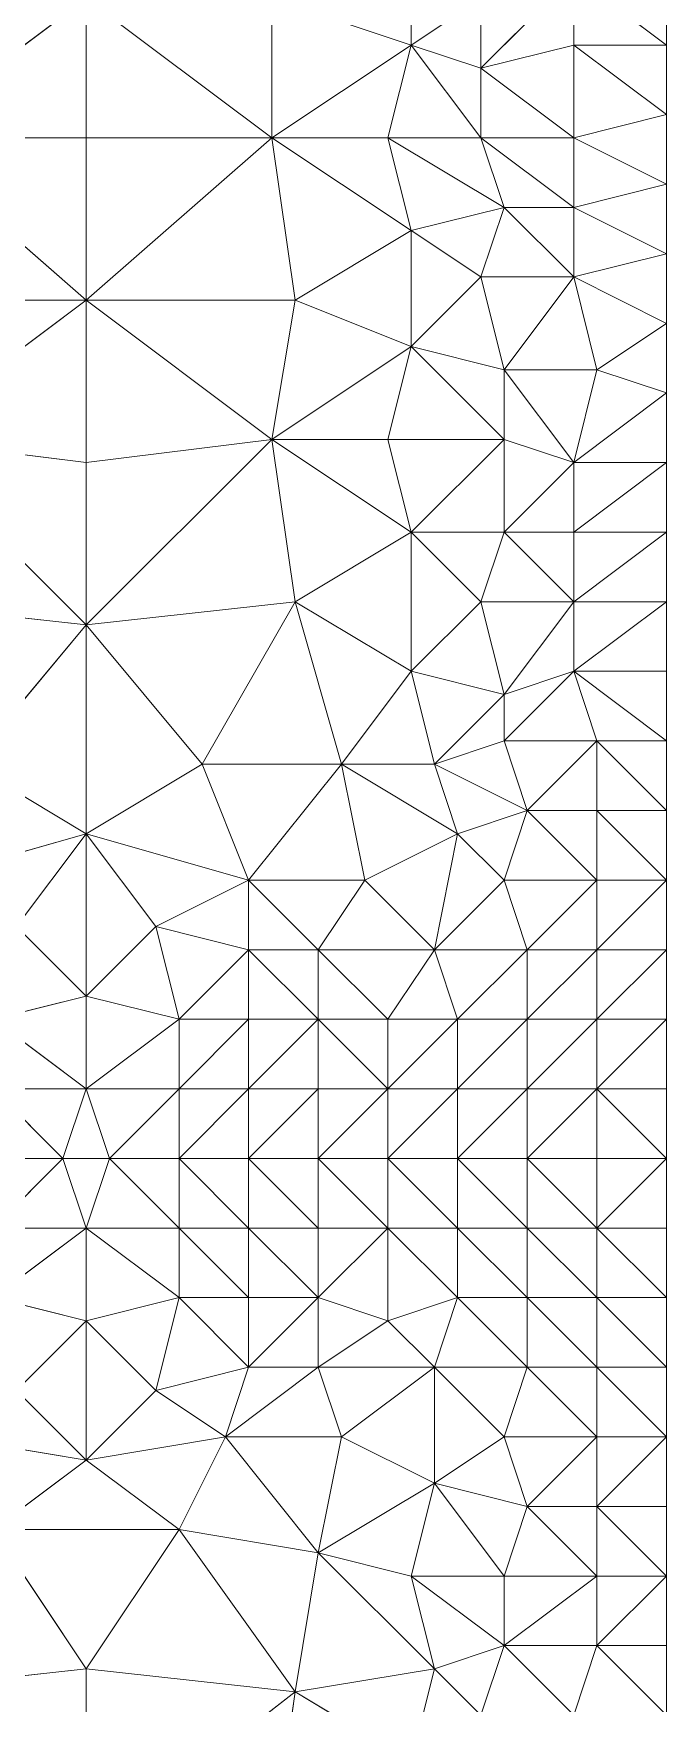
# Model space of a CAD drawing. Header units: metres. Extents: x 0 to 8, y 0 to 4.
# Drawn here: x 1.727 to 2, y 1.765 to 2.485 of the extents above; entities that cross this region are included whole.
import ezdxf

# ---------------------------------------------------------------- set-up
doc = ezdxf.new("R2010")
doc.units = ezdxf.units.M
doc.header["$MEASUREMENT"] = 0
for name, color, linetype, lineweight in [('DL_FE_MESH', 134, 'Continuous', 0), ('DL_FE_MESH_CELLS_2', 132, 'Continuous', 0), ('DL_FE_MESH_CELLS_5', 132, 'Continuous', 0), ('DL_TOPOLOGY', 7, 'Continuous', 0)]:
    doc.layers.add(name, color=color, linetype=linetype, lineweight=lineweight)

msp = doc.modelspace()

# ---------------------------------------------------------------- linework, layer by layer
at = {"layer": 'DL_FE_MESH'}
for p, q in [((1.89, 2.48), (1.89, 2.53)), ((1.92, 2.47), (1.96, 2.51)), ((1.96, 2.51), (2, 2.48)), ((1.96, 2.51), (1.96, 2.48)), ((1.67, 2.44), (1.75, 2.5)), ((1.75, 2.5), (1.83, 2.44)), ((1.75, 2.5), (1.75, 2.44)), ((1.83, 2.5), (1.89, 2.48)), ((1.83, 2.5), (1.83, 2.44)), ((1.92, 2.5), (1.89, 2.48)), ((1.92, 2.5), (1.92, 2.47)), ((1.89, 2.48), (1.83, 2.44)), ((1.89, 2.48), (1.88, 2.44)), ((1.92, 2.47), (1.89, 2.48)), ((1.89, 2.48), (1.92, 2.44)), ((1.96, 2.48), (1.92, 2.47)), ((2, 2.48), (1.96, 2.48)), ((1.96, 2.48), (2, 2.45)), ((1.96, 2.48), (1.96, 2.44)), ((1.92, 2.47), (1.96, 2.44)), ((1.92, 2.47), (1.92, 2.44)), ((2, 2.45), (1.96, 2.44)), ((1.75, 2.44), (1.67, 2.44)), ((1.67, 2.44), (1.75, 2.37)), ((1.75, 2.37), (1.83, 2.44)), ((1.83, 2.44), (1.75, 2.44)), ((1.75, 2.44), (1.75, 2.37)), ((1.88, 2.44), (1.83, 2.44)), ((1.83, 2.44), (1.89, 2.4)), ((1.83, 2.44), (1.84, 2.37)), ((1.92, 2.44), (1.88, 2.44)), ((1.88, 2.44), (1.93, 2.41)), ((1.88, 2.44), (1.89, 2.4)), ((1.96, 2.44), (1.92, 2.44)), ((1.92, 2.44), (1.96, 2.41)), ((1.92, 2.44), (1.93, 2.41)), ((1.96, 2.44), (2, 2.42)), ((1.96, 2.44), (1.96, 2.41)), ((2, 2.42), (1.96, 2.41)), ((1.93, 2.41), (1.89, 2.4)), ((1.93, 2.41), (1.92, 2.38)), ((1.96, 2.41), (1.93, 2.41)), ((1.93, 2.41), (1.96, 2.38)), ((1.96, 2.41), (2, 2.39)), ((1.96, 2.41), (1.96, 2.38)), ((1.89, 2.4), (1.84, 2.37)), ((1.89, 2.4), (1.92, 2.38)), ((1.89, 2.35), (1.89, 2.4)), ((2, 2.39), (1.96, 2.38)), ((1.92, 2.38), (1.89, 2.35)), ((1.96, 2.38), (1.92, 2.38)), ((1.92, 2.38), (1.93, 2.34)), ((1.93, 2.34), (1.96, 2.38)), ((1.96, 2.38), (2, 2.36)), ((1.96, 2.38), (1.97, 2.34)), ((1.75, 2.37), (1.66, 2.37)), ((1.67, 2.31), (1.75, 2.37)), ((1.84, 2.37), (1.75, 2.37)), ((1.75, 2.37), (1.83, 2.31)), ((1.75, 2.37), (1.75, 2.3)), ((1.84, 2.37), (1.83, 2.31)), ((1.84, 2.37), (1.89, 2.35)), ((2, 2.36), (1.97, 2.34)), ((1.89, 2.35), (1.83, 2.31)), ((1.89, 2.35), (1.88, 2.31)), ((1.93, 2.34), (1.89, 2.35)), ((1.89, 2.35), (1.93, 2.31)), ((1.97, 2.34), (1.93, 2.34)), ((1.93, 2.34), (1.96, 2.3)), ((1.93, 2.34), (1.93, 2.31)), ((1.97, 2.34), (1.96, 2.3)), ((2, 2.33), (1.97, 2.34)), ((2, 2.33), (1.96, 2.3)), ((1.75, 2.3), (1.67, 2.31)), ((1.67, 2.31), (1.75, 2.23)), ((1.75, 2.23), (1.83, 2.31)), ((1.83, 2.31), (1.75, 2.3)), ((1.88, 2.31), (1.83, 2.31)), ((1.83, 2.31), (1.89, 2.27)), ((1.83, 2.31), (1.84, 2.24)), ((1.93, 2.31), (1.88, 2.31)), ((1.88, 2.31), (1.89, 2.27)), ((1.89, 2.27), (1.93, 2.31)), ((1.96, 2.3), (1.93, 2.31)), ((1.93, 2.31), (1.93, 2.27)), ((1.75, 2.3), (1.75, 2.23)), ((1.93, 2.27), (1.96, 2.3)), ((1.96, 2.27), (2, 2.3)), ((2, 2.3), (1.96, 2.3)), ((1.96, 2.3), (1.96, 2.27)), ((1.89, 2.27), (1.84, 2.24)), ((1.93, 2.27), (1.89, 2.27)), ((1.89, 2.27), (1.92, 2.24)), ((1.89, 2.21), (1.89, 2.27)), ((1.93, 2.27), (1.92, 2.24)), ((1.96, 2.27), (1.93, 2.27)), ((1.93, 2.27), (1.96, 2.24)), ((1.96, 2.24), (2, 2.27)), ((2, 2.27), (1.96, 2.27)), ((1.96, 2.27), (1.96, 2.24)), ((1.66, 2.24), (1.75, 2.23)), ((1.75, 2.23), (1.84, 2.24)), ((1.84, 2.24), (1.8, 2.17)), ((1.84, 2.24), (1.89, 2.21)), ((1.84, 2.24), (1.86, 2.17)), ((1.92, 2.24), (1.89, 2.21)), ((1.96, 2.24), (1.92, 2.24)), ((1.92, 2.24), (1.93, 2.2)), ((1.93, 2.2), (1.96, 2.24)), ((1.96, 2.21), (2, 2.24)), ((2, 2.24), (1.96, 2.24)), ((1.96, 2.24), (1.96, 2.21)), ((1.75, 2.23), (1.7, 2.17)), ((1.75, 2.23), (1.8, 2.17)), ((1.75, 2.14), (1.75, 2.23)), ((1.89, 2.21), (1.86, 2.17)), ((1.93, 2.2), (1.89, 2.21)), ((1.89, 2.21), (1.9, 2.17)), ((1.93, 2.18), (1.96, 2.21)), ((1.96, 2.21), (1.93, 2.2)), ((2, 2.21), (1.96, 2.21)), ((1.96, 2.21), (2, 2.18)), ((1.96, 2.21), (1.97, 2.18)), ((1.9, 2.17), (1.93, 2.2)), ((1.93, 2.2), (1.93, 2.18)), ((1.93, 2.18), (1.9, 2.17)), ((1.97, 2.18), (1.93, 2.18)), ((1.93, 2.18), (1.94, 2.15)), ((1.94, 2.15), (1.97, 2.18)), ((2, 2.18), (1.97, 2.18)), ((1.97, 2.18), (2, 2.15)), ((1.97, 2.18), (1.97, 2.15)), ((1.7, 2.17), (1.75, 2.14)), ((1.8, 2.17), (1.75, 2.14)), ((1.8, 2.17), (1.86, 2.17)), ((1.8, 2.17), (1.82, 2.12)), ((1.82, 2.12), (1.86, 2.17)), ((1.9, 2.17), (1.86, 2.17)), ((1.86, 2.17), (1.91, 2.14)), ((1.86, 2.17), (1.87, 2.12)), ((1.9, 2.17), (1.94, 2.15)), ((1.9, 2.17), (1.91, 2.14)), ((1.94, 2.15), (1.91, 2.14)), ((1.94, 2.15), (1.93, 2.12)), ((1.97, 2.15), (1.94, 2.15)), ((1.94, 2.15), (1.97, 2.12)), ((2, 2.15), (1.97, 2.15)), ((1.97, 2.15), (2, 2.12)), ((1.97, 2.15), (1.97, 2.12)), ((1.68, 2.12), (1.75, 2.14)), ((1.75, 2.14), (1.72, 2.1)), ((1.75, 2.14), (1.82, 2.12)), ((1.75, 2.14), (1.78, 2.1)), ((1.75, 2.07), (1.75, 2.14)), ((1.91, 2.14), (1.87, 2.12)), ((1.9, 2.09), (1.91, 2.14)), ((1.91, 2.14), (1.93, 2.12)), ((1.82, 2.12), (1.78, 2.1)), ((1.82, 2.12), (1.87, 2.12)), ((1.82, 2.12), (1.85, 2.09)), ((1.82, 2.12), (1.82, 2.09)), ((1.87, 2.12), (1.85, 2.09)), ((1.87, 2.12), (1.9, 2.09)), ((1.93, 2.12), (1.9, 2.09)), ((1.97, 2.12), (1.93, 2.12)), ((1.93, 2.12), (1.94, 2.09)), ((1.94, 2.09), (1.97, 2.12)), ((1.97, 2.09), (2, 2.12)), ((2, 2.12), (1.97, 2.12)), ((1.97, 2.12), (1.97, 2.09)), ((1.72, 2.1), (1.75, 2.07)), ((1.78, 2.1), (1.75, 2.07)), ((1.82, 2.09), (1.78, 2.1)), ((1.78, 2.1), (1.79, 2.06)), ((1.79, 2.06), (1.82, 2.09)), ((1.82, 2.09), (1.85, 2.09)), ((1.82, 2.09), (1.85, 2.06)), ((1.82, 2.09), (1.82, 2.06)), ((1.85, 2.09), (1.9, 2.09)), ((1.85, 2.09), (1.88, 2.06)), ((1.85, 2.09), (1.85, 2.06)), ((1.9, 2.09), (1.88, 2.06)), ((1.94, 2.09), (1.9, 2.09)), ((1.9, 2.09), (1.91, 2.06)), ((1.91, 2.06), (1.94, 2.09)), ((1.94, 2.06), (1.97, 2.09)), ((1.97, 2.09), (1.94, 2.09)), ((1.94, 2.09), (1.94, 2.06)), ((1.97, 2.06), (2, 2.09)), ((2, 2.09), (1.97, 2.09)), ((1.97, 2.09), (1.97, 2.06)), ((1.75, 2.07), (1.71, 2.06)), ((1.79, 2.06), (1.75, 2.07)), ((1.75, 2.07), (1.75, 2.03)), ((1.71, 2.06), (1.75, 2.03)), ((1.75, 2.03), (1.79, 2.06)), ((1.79, 2.03), (1.82, 2.06)), ((1.82, 2.06), (1.79, 2.06)), ((1.79, 2.06), (1.79, 2.03)), ((1.82, 2.03), (1.85, 2.06)), ((1.85, 2.06), (1.82, 2.06)), ((1.82, 2.06), (1.82, 2.03)), ((1.88, 2.06), (1.85, 2.06)), ((1.85, 2.06), (1.88, 2.03)), ((1.85, 2.06), (1.85, 2.03)), ((1.88, 2.03), (1.91, 2.06)), ((1.91, 2.06), (1.88, 2.06)), ((1.88, 2.06), (1.88, 2.03)), ((1.91, 2.03), (1.94, 2.06)), ((1.94, 2.06), (1.91, 2.06)), ((1.91, 2.06), (1.91, 2.03)), ((1.94, 2.03), (1.97, 2.06)), ((1.97, 2.06), (1.94, 2.06)), ((1.94, 2.06), (1.94, 2.03)), ((1.97, 2.03), (2, 2.06)), ((2, 2.06), (1.97, 2.06)), ((1.97, 2.06), (1.97, 2.03)), ((1.74, 2), (1.71, 2.03)), ((1.75, 2.03), (1.71, 2.03)), ((1.74, 2), (1.75, 2.03)), ((1.76, 2), (1.75, 2.03)), ((1.79, 2.03), (1.75, 2.03)), ((1.79, 2.03), (1.76, 2)), ((1.79, 2), (1.79, 2.03)), ((1.82, 2.03), (1.79, 2)), ((1.82, 2.03), (1.79, 2.03)), ((1.82, 2), (1.82, 2.03)), ((1.85, 2.03), (1.82, 2)), ((1.85, 2.03), (1.82, 2.03)), ((1.85, 2), (1.85, 2.03)), ((1.88, 2.03), (1.85, 2)), ((1.88, 2.03), (1.85, 2.03)), ((1.88, 2), (1.88, 2.03)), ((1.91, 2.03), (1.88, 2)), ((1.91, 2.03), (1.88, 2.03)), ((1.91, 2), (1.91, 2.03)), ((1.94, 2.03), (1.91, 2)), ((1.94, 2.03), (1.91, 2.03)), ((1.94, 2), (1.94, 2.03)), ((1.97, 2.03), (1.94, 2)), ((1.97, 2.03), (1.94, 2.03)), ((2, 2.03), (1.97, 2.03)), ((1.97, 2.03), (2, 2)), ((1.97, 2.03), (1.97, 2)), ((1.71, 1.97), (1.74, 2)), ((1.74, 2), (1.75, 1.97)), ((1.76, 2), (1.75, 1.97)), ((1.76, 2), (1.79, 1.97)), ((1.82, 1.97), (1.79, 2)), ((1.79, 2), (1.79, 1.97)), ((1.85, 1.97), (1.82, 2)), ((1.82, 2), (1.82, 1.97)), ((1.88, 1.97), (1.85, 2)), ((1.85, 2), (1.85, 1.97)), ((1.91, 1.97), (1.88, 2)), ((1.88, 2), (1.88, 1.97)), ((1.94, 1.97), (1.91, 2)), ((1.91, 2), (1.91, 1.97)), ((1.97, 1.97), (1.94, 2)), ((1.94, 2), (1.94, 1.97)), ((1.97, 1.97), (2, 2)), ((1.97, 2), (1.97, 1.97)), ((1.71, 1.97), (1.75, 1.97)), ((1.71, 1.94), (1.75, 1.97)), ((1.75, 1.97), (1.79, 1.97)), ((1.75, 1.97), (1.79, 1.94)), ((1.75, 1.97), (1.75, 1.93)), ((1.79, 1.97), (1.82, 1.97)), ((1.79, 1.97), (1.82, 1.94)), ((1.79, 1.97), (1.79, 1.94)), ((1.82, 1.97), (1.85, 1.97)), ((1.82, 1.97), (1.85, 1.94)), ((1.82, 1.97), (1.82, 1.94)), ((1.85, 1.97), (1.88, 1.97)), ((1.85, 1.94), (1.88, 1.97)), ((1.85, 1.97), (1.85, 1.94)), ((1.88, 1.97), (1.91, 1.97)), ((1.88, 1.97), (1.91, 1.94)), ((1.88, 1.97), (1.88, 1.93)), ((1.91, 1.97), (1.94, 1.97)), ((1.91, 1.97), (1.94, 1.94)), ((1.91, 1.97), (1.91, 1.94)), ((1.94, 1.97), (1.97, 1.97)), ((1.94, 1.97), (1.97, 1.94)), ((1.94, 1.97), (1.94, 1.94)), ((2, 1.97), (1.97, 1.97)), ((1.97, 1.97), (2, 1.94)), ((1.97, 1.97), (1.97, 1.94)), ((1.71, 1.94), (1.75, 1.93)), ((1.79, 1.94), (1.75, 1.93)), ((1.79, 1.94), (1.78, 1.9)), ((1.82, 1.94), (1.79, 1.94)), ((1.79, 1.94), (1.82, 1.91)), ((1.82, 1.91), (1.85, 1.94)), ((1.85, 1.94), (1.82, 1.94)), ((1.82, 1.94), (1.82, 1.91)), ((1.88, 1.93), (1.85, 1.94)), ((1.85, 1.94), (1.85, 1.91)), ((1.91, 1.94), (1.88, 1.93)), ((1.91, 1.94), (1.9, 1.91)), ((1.94, 1.94), (1.91, 1.94)), ((1.91, 1.94), (1.94, 1.91)), ((1.97, 1.94), (1.94, 1.94)), ((1.94, 1.94), (1.97, 1.91)), ((1.94, 1.94), (1.94, 1.91)), ((1.97, 1.91), (1.97, 1.94)), ((2, 1.94), (1.97, 1.94)), ((1.97, 1.94), (2, 1.91)), ((1.75, 1.93), (1.72, 1.9)), ((1.75, 1.93), (1.78, 1.9)), ((1.75, 1.87), (1.75, 1.93)), ((1.88, 1.93), (1.85, 1.91)), ((1.88, 1.93), (1.9, 1.91)), ((1.82, 1.91), (1.78, 1.9)), ((1.85, 1.91), (1.81, 1.88)), ((1.82, 1.91), (1.81, 1.88)), ((1.85, 1.91), (1.82, 1.91)), ((1.85, 1.91), (1.9, 1.91)), ((1.85, 1.91), (1.86, 1.88)), ((1.9, 1.91), (1.86, 1.88)), ((1.94, 1.91), (1.9, 1.91)), ((1.9, 1.91), (1.93, 1.88)), ((1.9, 1.86), (1.9, 1.91)), ((1.94, 1.91), (1.93, 1.88)), ((1.94, 1.91), (1.97, 1.91)), ((1.94, 1.91), (1.97, 1.88)), ((2, 1.91), (1.97, 1.91)), ((1.97, 1.91), (2, 1.88)), ((1.97, 1.91), (1.97, 1.88)), ((1.72, 1.9), (1.75, 1.87)), ((1.78, 1.9), (1.75, 1.87)), ((1.81, 1.88), (1.78, 1.9)), ((1.69, 1.88), (1.75, 1.87)), ((1.81, 1.88), (1.75, 1.87)), ((1.81, 1.88), (1.79, 1.84)), ((1.86, 1.88), (1.81, 1.88)), ((1.81, 1.88), (1.85, 1.83)), ((1.86, 1.88), (1.85, 1.83)), ((1.86, 1.88), (1.9, 1.86)), ((1.93, 1.88), (1.9, 1.86)), ((1.97, 1.88), (1.93, 1.88)), ((1.93, 1.88), (1.94, 1.85)), ((1.94, 1.85), (1.97, 1.88)), ((1.97, 1.85), (2, 1.88)), ((2, 1.88), (1.97, 1.88)), ((1.97, 1.88), (1.97, 1.85)), ((1.75, 1.87), (1.71, 1.84)), ((1.75, 1.87), (1.79, 1.84)), ((1.9, 1.86), (1.85, 1.83)), ((1.9, 1.86), (1.89, 1.82)), ((1.94, 1.85), (1.9, 1.86)), ((1.9, 1.86), (1.93, 1.82)), ((1.94, 1.85), (1.93, 1.82)), ((1.97, 1.85), (1.94, 1.85)), ((1.94, 1.85), (1.97, 1.82)), ((2, 1.85), (1.97, 1.85)), ((1.97, 1.85), (2, 1.82)), ((1.97, 1.85), (1.97, 1.82)), ((1.71, 1.84), (1.79, 1.84)), ((1.71, 1.84), (1.75, 1.78)), ((1.79, 1.84), (1.75, 1.78)), ((1.79, 1.84), (1.84, 1.77)), ((1.85, 1.83), (1.79, 1.84)), ((1.85, 1.83), (1.84, 1.77)), ((1.89, 1.82), (1.85, 1.83)), ((1.85, 1.83), (1.9, 1.78)), ((1.93, 1.82), (1.89, 1.82)), ((1.89, 1.82), (1.93, 1.79)), ((1.89, 1.82), (1.9, 1.78)), ((1.93, 1.79), (1.97, 1.82)), ((1.97, 1.82), (1.93, 1.82)), ((1.93, 1.82), (1.93, 1.79)), ((1.97, 1.79), (2, 1.82)), ((2, 1.82), (1.97, 1.82)), ((1.97, 1.82), (1.97, 1.79)), ((1.93, 1.79), (1.9, 1.78)), ((1.93, 1.79), (1.92, 1.76)), ((1.97, 1.79), (1.93, 1.79)), ((1.93, 1.79), (1.96, 1.76)), ((1.97, 1.79), (1.96, 1.76)), ((2, 1.79), (1.97, 1.79)), ((1.97, 1.79), (2, 1.76)), ((1.75, 1.78), (1.66, 1.77)), ((1.84, 1.77), (1.75, 1.78)), ((1.75, 1.78), (1.75, 1.7)), ((1.9, 1.78), (1.84, 1.77)), ((1.89, 1.74), (1.9, 1.78)), ((1.9, 1.78), (1.92, 1.76)), ((1.75, 1.7), (1.84, 1.77)), ((1.84, 1.77), (1.83, 1.7)), ((1.84, 1.77), (1.89, 1.74))]:
    msp.add_line(p, q, dxfattribs=at)
at = {"layer": 'DL_FE_MESH_CELLS_2'}
for points, invisible_edges in [([(1.71, 1.97), (1.74, 2), (1.71, 2)], 2), ([(1.76, 2), (1.74, 2), (1.75, 1.97)], 1), ([(1.79, 1.97), (1.79, 2), (1.76, 2)], 2), ([(1.82, 2), (1.79, 2), (1.82, 1.97)], 1), ([(1.85, 2), (1.82, 2), (1.85, 1.97)], 1), ([(1.88, 2), (1.85, 2), (1.88, 1.97)], 1), ([(1.91, 2), (1.88, 2), (1.91, 1.97)], 1), ([(1.94, 2), (1.91, 2), (1.94, 1.97)], 1), ([(1.97, 2), (1.94, 2), (1.97, 1.97)], 1), ([(1.97, 1.97), (2, 2), (1.97, 2)], 2), ([(2, 1.97), (2, 2), (1.97, 1.97)], 1), ([(2, 1.94), (2, 1.97), (1.97, 1.97)], 1), ([(2, 1.91), (2, 1.94), (1.97, 1.94)], 1), ([(2, 1.88), (2, 1.91), (1.97, 1.91)], 1), ([(2, 1.85), (2, 1.88), (1.97, 1.85)], 1), ([(2, 1.82), (2, 1.85), (1.97, 1.85)], 1), ([(2, 1.79), (2, 1.82), (1.97, 1.79)], 1), ([(2, 1.76), (2, 1.79), (1.97, 1.79)], 1)]:
    msp.add_3dface(points, dxfattribs=dict(at, invisible_edges=invisible_edges))
for points in [[(1.75, 1.97), (1.74, 2), (1.71, 1.97)], [(1.79, 1.97), (1.76, 2), (1.75, 1.97)], [(1.82, 1.97), (1.79, 2), (1.79, 1.97)], [(1.85, 1.97), (1.82, 2), (1.82, 1.97)], [(1.88, 1.97), (1.85, 2), (1.85, 1.97)], [(1.91, 1.97), (1.88, 2), (1.88, 1.97)], [(1.94, 1.97), (1.91, 2), (1.91, 1.97)], [(1.97, 1.97), (1.94, 2), (1.94, 1.97)], [(1.71, 1.94), (1.75, 1.97), (1.71, 1.97)], [(1.75, 1.93), (1.75, 1.97), (1.71, 1.94)], [(1.79, 1.94), (1.79, 1.97), (1.75, 1.97)], [(1.79, 1.94), (1.75, 1.97), (1.75, 1.93)], [(1.82, 1.94), (1.82, 1.97), (1.79, 1.97)], [(1.82, 1.94), (1.79, 1.97), (1.79, 1.94)], [(1.85, 1.94), (1.85, 1.97), (1.82, 1.97)], [(1.85, 1.94), (1.82, 1.97), (1.82, 1.94)], [(1.85, 1.94), (1.88, 1.97), (1.85, 1.97)], [(1.88, 1.93), (1.88, 1.97), (1.85, 1.94)], [(1.91, 1.94), (1.91, 1.97), (1.88, 1.97)], [(1.91, 1.94), (1.88, 1.97), (1.88, 1.93)], [(1.94, 1.94), (1.94, 1.97), (1.91, 1.97)], [(1.94, 1.94), (1.91, 1.97), (1.91, 1.94)], [(1.97, 1.94), (1.97, 1.97), (1.94, 1.97)], [(1.97, 1.94), (1.94, 1.97), (1.94, 1.94)], [(2, 1.94), (1.97, 1.97), (1.97, 1.94)], [(1.75, 1.93), (1.71, 1.94), (1.72, 1.9)], [(1.78, 1.9), (1.79, 1.94), (1.75, 1.93)], [(1.82, 1.91), (1.79, 1.94), (1.78, 1.9)], [(1.82, 1.91), (1.82, 1.94), (1.79, 1.94)], [(1.82, 1.91), (1.85, 1.94), (1.82, 1.94)], [(1.85, 1.91), (1.85, 1.94), (1.82, 1.91)], [(1.88, 1.93), (1.85, 1.94), (1.85, 1.91)], [(1.9, 1.91), (1.91, 1.94), (1.88, 1.93)], [(1.94, 1.91), (1.91, 1.94), (1.9, 1.91)], [(1.94, 1.91), (1.94, 1.94), (1.91, 1.94)], [(1.97, 1.91), (1.97, 1.94), (1.94, 1.94)], [(1.97, 1.91), (1.94, 1.94), (1.94, 1.91)], [(2, 1.91), (1.97, 1.94), (1.97, 1.91)], [(1.75, 1.87), (1.75, 1.93), (1.72, 1.9)], [(1.78, 1.9), (1.75, 1.93), (1.75, 1.87)], [(1.9, 1.91), (1.88, 1.93), (1.85, 1.91)], [(1.81, 1.88), (1.82, 1.91), (1.78, 1.9)], [(1.81, 1.88), (1.86, 1.88), (1.85, 1.91)], [(1.81, 1.88), (1.85, 1.91), (1.82, 1.91)], [(1.9, 1.91), (1.85, 1.91), (1.86, 1.88)], [(1.9, 1.86), (1.9, 1.91), (1.86, 1.88)], [(1.93, 1.88), (1.94, 1.91), (1.9, 1.91)], [(1.93, 1.88), (1.9, 1.91), (1.9, 1.86)], [(1.97, 1.88), (1.94, 1.91), (1.93, 1.88)], [(1.97, 1.88), (1.97, 1.91), (1.94, 1.91)], [(2, 1.88), (1.97, 1.91), (1.97, 1.88)], [(1.75, 1.87), (1.72, 1.9), (1.69, 1.88)], [(1.75, 1.87), (1.81, 1.88), (1.78, 1.9)], [(1.75, 1.87), (1.69, 1.88), (1.71, 1.84)], [(1.75, 1.87), (1.79, 1.84), (1.81, 1.88)], [(1.85, 1.83), (1.81, 1.88), (1.79, 1.84)], [(1.85, 1.83), (1.86, 1.88), (1.81, 1.88)], [(1.85, 1.83), (1.9, 1.86), (1.86, 1.88)], [(1.94, 1.85), (1.93, 1.88), (1.9, 1.86)], [(1.94, 1.85), (1.97, 1.88), (1.93, 1.88)], [(1.97, 1.85), (1.97, 1.88), (1.94, 1.85)], [(1.97, 1.85), (2, 1.88), (1.97, 1.88)], [(1.79, 1.84), (1.75, 1.87), (1.71, 1.84)], [(1.85, 1.83), (1.89, 1.82), (1.9, 1.86)], [(1.93, 1.82), (1.9, 1.86), (1.89, 1.82)], [(1.93, 1.82), (1.94, 1.85), (1.9, 1.86)], [(1.97, 1.82), (1.94, 1.85), (1.93, 1.82)], [(1.97, 1.82), (1.97, 1.85), (1.94, 1.85)], [(2, 1.82), (1.97, 1.85), (1.97, 1.82)], [(1.66, 1.77), (1.75, 1.78), (1.71, 1.84)], [(1.79, 1.84), (1.71, 1.84), (1.75, 1.78)], [(1.75, 1.78), (1.84, 1.77), (1.79, 1.84)], [(1.79, 1.84), (1.84, 1.77), (1.85, 1.83)], [(1.9, 1.78), (1.85, 1.83), (1.84, 1.77)], [(1.9, 1.78), (1.89, 1.82), (1.85, 1.83)], [(1.93, 1.79), (1.93, 1.82), (1.89, 1.82)], [(1.93, 1.79), (1.89, 1.82), (1.9, 1.78)], [(1.93, 1.79), (1.97, 1.82), (1.93, 1.82)], [(1.97, 1.79), (1.97, 1.82), (1.93, 1.79)], [(1.97, 1.79), (2, 1.82), (1.97, 1.82)], [(1.92, 1.76), (1.93, 1.79), (1.9, 1.78)], [(1.96, 1.76), (1.93, 1.79), (1.92, 1.76)], [(1.96, 1.76), (1.97, 1.79), (1.93, 1.79)], [(2, 1.76), (1.97, 1.79), (1.96, 1.76)], [(1.75, 1.7), (1.75, 1.78), (1.66, 1.77)], [(1.75, 1.7), (1.84, 1.77), (1.75, 1.78)], [(1.89, 1.74), (1.9, 1.78), (1.84, 1.77)], [(1.92, 1.76), (1.9, 1.78), (1.89, 1.74)], [(1.75, 1.7), (1.66, 1.77), (1.67, 1.7)], [(1.83, 1.7), (1.84, 1.77), (1.75, 1.7)], [(1.83, 1.7), (1.89, 1.74), (1.84, 1.77)]]:
    msp.add_3dface(points, dxfattribs=at)
at = {"layer": 'DL_FE_MESH_CELLS_5'}
for points in [[(1.89, 2.48), (1.89, 2.53), (1.83, 2.5)], [(1.92, 2.5), (1.89, 2.53), (1.89, 2.48)], [(1.92, 2.47), (1.96, 2.51), (1.92, 2.5)], [(1.96, 2.48), (1.96, 2.51), (1.92, 2.47)], [(2, 2.48), (1.96, 2.51), (1.96, 2.48)], [(1.67, 2.44), (1.75, 2.5), (1.67, 2.5)], [(1.75, 2.44), (1.75, 2.5), (1.67, 2.44)], [(1.83, 2.44), (1.83, 2.5), (1.75, 2.5)], [(1.83, 2.44), (1.75, 2.5), (1.75, 2.44)], [(1.83, 2.44), (1.89, 2.48), (1.83, 2.5)], [(1.92, 2.47), (1.92, 2.5), (1.89, 2.48)], [(1.83, 2.44), (1.88, 2.44), (1.89, 2.48)], [(1.92, 2.44), (1.89, 2.48), (1.88, 2.44)], [(1.92, 2.44), (1.92, 2.47), (1.89, 2.48)], [(1.96, 2.44), (1.96, 2.48), (1.92, 2.47)], [(2, 2.45), (1.96, 2.48), (1.96, 2.44)], [(1.96, 2.44), (1.92, 2.47), (1.92, 2.44)], [(1.75, 2.37), (1.67, 2.44), (1.66, 2.37)], [(1.75, 2.37), (1.75, 2.44), (1.67, 2.44)], [(1.75, 2.37), (1.83, 2.44), (1.75, 2.44)], [(1.84, 2.37), (1.83, 2.44), (1.75, 2.37)], [(1.89, 2.4), (1.88, 2.44), (1.83, 2.44)], [(1.89, 2.4), (1.83, 2.44), (1.84, 2.37)], [(1.93, 2.41), (1.92, 2.44), (1.88, 2.44)], [(1.93, 2.41), (1.88, 2.44), (1.89, 2.4)], [(1.96, 2.41), (1.96, 2.44), (1.92, 2.44)], [(1.96, 2.41), (1.92, 2.44), (1.93, 2.41)], [(2, 2.42), (1.96, 2.44), (1.96, 2.41)], [(1.92, 2.38), (1.93, 2.41), (1.89, 2.4)], [(1.96, 2.38), (1.93, 2.41), (1.92, 2.38)], [(1.96, 2.38), (1.96, 2.41), (1.93, 2.41)], [(2, 2.39), (1.96, 2.41), (1.96, 2.38)], [(1.89, 2.35), (1.89, 2.4), (1.84, 2.37)], [(1.92, 2.38), (1.89, 2.4), (1.89, 2.35)], [(1.93, 2.34), (1.92, 2.38), (1.89, 2.35)], [(1.93, 2.34), (1.96, 2.38), (1.92, 2.38)], [(1.97, 2.34), (1.96, 2.38), (1.93, 2.34)], [(1.97, 2.34), (2, 2.36), (1.96, 2.38)], [(1.67, 2.31), (1.75, 2.37), (1.66, 2.37)], [(1.75, 2.3), (1.75, 2.37), (1.67, 2.31)], [(1.83, 2.31), (1.84, 2.37), (1.75, 2.37)], [(1.83, 2.31), (1.75, 2.37), (1.75, 2.3)], [(1.83, 2.31), (1.89, 2.35), (1.84, 2.37)], [(1.83, 2.31), (1.88, 2.31), (1.89, 2.35)], [(1.93, 2.31), (1.89, 2.35), (1.88, 2.31)], [(1.93, 2.31), (1.93, 2.34), (1.89, 2.35)], [(1.96, 2.3), (1.97, 2.34), (1.93, 2.34)], [(1.96, 2.3), (1.93, 2.34), (1.93, 2.31)], [(1.96, 2.3), (2, 2.33), (1.97, 2.34)], [(1.75, 2.23), (1.67, 2.31), (1.66, 2.24)], [(1.75, 2.23), (1.75, 2.3), (1.67, 2.31)], [(1.75, 2.23), (1.83, 2.31), (1.75, 2.3)], [(1.84, 2.24), (1.83, 2.31), (1.75, 2.23)], [(1.89, 2.27), (1.88, 2.31), (1.83, 2.31)], [(1.89, 2.27), (1.83, 2.31), (1.84, 2.24)], [(1.89, 2.27), (1.93, 2.31), (1.88, 2.31)], [(1.93, 2.27), (1.93, 2.31), (1.89, 2.27)], [(1.93, 2.27), (1.96, 2.3), (1.93, 2.31)], [(1.96, 2.27), (1.96, 2.3), (1.93, 2.27)], [(1.96, 2.27), (2, 2.3), (1.96, 2.3)], [(1.89, 2.21), (1.89, 2.27), (1.84, 2.24)], [(1.92, 2.24), (1.93, 2.27), (1.89, 2.27)], [(1.92, 2.24), (1.89, 2.27), (1.89, 2.21)], [(1.96, 2.24), (1.93, 2.27), (1.92, 2.24)], [(1.96, 2.24), (1.96, 2.27), (1.93, 2.27)], [(1.96, 2.24), (2, 2.27), (1.96, 2.27)], [(1.75, 2.23), (1.66, 2.24), (1.7, 2.17)], [(1.84, 2.24), (1.75, 2.23), (1.8, 2.17)], [(1.86, 2.17), (1.84, 2.24), (1.8, 2.17)], [(1.86, 2.17), (1.89, 2.21), (1.84, 2.24)], [(1.93, 2.2), (1.92, 2.24), (1.89, 2.21)], [(1.93, 2.2), (1.96, 2.24), (1.92, 2.24)], [(1.96, 2.21), (1.96, 2.24), (1.93, 2.2)], [(1.96, 2.21), (2, 2.24), (1.96, 2.24)], [(1.75, 2.14), (1.75, 2.23), (1.7, 2.17)], [(1.8, 2.17), (1.75, 2.23), (1.75, 2.14)], [(1.9, 2.17), (1.89, 2.21), (1.86, 2.17)], [(1.9, 2.17), (1.93, 2.2), (1.89, 2.21)], [(1.93, 2.18), (1.96, 2.21), (1.93, 2.2)], [(1.97, 2.18), (1.96, 2.21), (1.93, 2.18)], [(2, 2.18), (1.96, 2.21), (1.97, 2.18)], [(1.93, 2.18), (1.93, 2.2), (1.9, 2.17)], [(1.94, 2.15), (1.93, 2.18), (1.9, 2.17)], [(1.94, 2.15), (1.97, 2.18), (1.93, 2.18)], [(1.97, 2.15), (1.97, 2.18), (1.94, 2.15)], [(2, 2.15), (1.97, 2.18), (1.97, 2.15)], [(1.75, 2.14), (1.7, 2.17), (1.68, 2.12)], [(1.75, 2.14), (1.82, 2.12), (1.8, 2.17)], [(1.82, 2.12), (1.86, 2.17), (1.8, 2.17)], [(1.87, 2.12), (1.86, 2.17), (1.82, 2.12)], [(1.91, 2.14), (1.9, 2.17), (1.86, 2.17)], [(1.91, 2.14), (1.86, 2.17), (1.87, 2.12)], [(1.94, 2.15), (1.9, 2.17), (1.91, 2.14)], [(1.93, 2.12), (1.94, 2.15), (1.91, 2.14)], [(1.97, 2.12), (1.94, 2.15), (1.93, 2.12)], [(1.97, 2.12), (1.97, 2.15), (1.94, 2.15)], [(2, 2.12), (1.97, 2.15), (1.97, 2.12)], [(1.75, 2.14), (1.68, 2.12), (1.72, 2.1)], [(1.75, 2.07), (1.75, 2.14), (1.72, 2.1)], [(1.78, 2.1), (1.82, 2.12), (1.75, 2.14)], [(1.78, 2.1), (1.75, 2.14), (1.75, 2.07)], [(1.9, 2.09), (1.91, 2.14), (1.87, 2.12)], [(1.93, 2.12), (1.91, 2.14), (1.9, 2.09)], [(1.82, 2.09), (1.82, 2.12), (1.78, 2.1)], [(1.85, 2.09), (1.87, 2.12), (1.82, 2.12)], [(1.85, 2.09), (1.82, 2.12), (1.82, 2.09)], [(1.9, 2.09), (1.87, 2.12), (1.85, 2.09)], [(1.94, 2.09), (1.93, 2.12), (1.9, 2.09)], [(1.94, 2.09), (1.97, 2.12), (1.93, 2.12)], [(1.97, 2.09), (1.97, 2.12), (1.94, 2.09)], [(1.97, 2.09), (2, 2.12), (1.97, 2.12)], [(1.75, 2.07), (1.72, 2.1), (1.71, 2.06)], [(1.79, 2.06), (1.78, 2.1), (1.75, 2.07)], [(1.79, 2.06), (1.82, 2.09), (1.78, 2.1)], [(1.82, 2.06), (1.82, 2.09), (1.79, 2.06)], [(1.85, 2.06), (1.85, 2.09), (1.82, 2.09)], [(1.85, 2.06), (1.82, 2.09), (1.82, 2.06)], [(1.9, 2.09), (1.85, 2.09), (1.88, 2.06)], [(1.88, 2.06), (1.85, 2.09), (1.85, 2.06)], [(1.91, 2.06), (1.9, 2.09), (1.88, 2.06)], [(1.91, 2.06), (1.94, 2.09), (1.9, 2.09)], [(1.94, 2.06), (1.94, 2.09), (1.91, 2.06)], [(1.94, 2.06), (1.97, 2.09), (1.94, 2.09)], [(1.97, 2.06), (1.97, 2.09), (1.94, 2.06)], [(1.97, 2.06), (2, 2.09), (1.97, 2.09)], [(1.75, 2.03), (1.75, 2.07), (1.71, 2.06)], [(1.75, 2.03), (1.79, 2.06), (1.75, 2.07)], [(1.75, 2.03), (1.71, 2.06), (1.71, 2.03)], [(1.79, 2.03), (1.79, 2.06), (1.75, 2.03)], [(1.79, 2.03), (1.82, 2.06), (1.79, 2.06)], [(1.82, 2.03), (1.82, 2.06), (1.79, 2.03)], [(1.82, 2.03), (1.85, 2.06), (1.82, 2.06)], [(1.85, 2.03), (1.85, 2.06), (1.82, 2.03)], [(1.88, 2.03), (1.88, 2.06), (1.85, 2.06)], [(1.88, 2.03), (1.85, 2.06), (1.85, 2.03)], [(1.88, 2.03), (1.91, 2.06), (1.88, 2.06)], [(1.91, 2.03), (1.91, 2.06), (1.88, 2.03)], [(1.91, 2.03), (1.94, 2.06), (1.91, 2.06)], [(1.94, 2.03), (1.94, 2.06), (1.91, 2.03)], [(1.94, 2.03), (1.97, 2.06), (1.94, 2.06)], [(1.97, 2.03), (1.97, 2.06), (1.94, 2.03)], [(1.97, 2.03), (2, 2.06), (1.97, 2.06)], [(1.71, 2.03), (1.74, 2), (1.75, 2.03)], [(1.75, 2.03), (1.76, 2), (1.79, 2.03)], [(1.79, 2), (1.82, 2.03), (1.79, 2.03)], [(1.82, 2), (1.85, 2.03), (1.82, 2.03)], [(1.85, 2), (1.88, 2.03), (1.85, 2.03)], [(1.88, 2), (1.91, 2.03), (1.88, 2.03)], [(1.91, 2), (1.94, 2.03), (1.91, 2.03)], [(1.94, 2), (1.97, 2.03), (1.94, 2.03)]]:
    msp.add_3dface(points, dxfattribs=at)
for points, invisible_edges in [([(2, 2.48), (2, 2.51), (1.96, 2.51)], 1), ([(2, 2.45), (2, 2.48), (1.96, 2.48)], 1), ([(2, 2.42), (2, 2.45), (1.96, 2.44)], 1), ([(2, 2.39), (2, 2.42), (1.96, 2.41)], 1), ([(1.96, 2.38), (2, 2.36), (2, 2.39)], 2), ([(2, 2.33), (2, 2.36), (1.97, 2.34)], 1), ([(1.96, 2.3), (2, 2.3), (2, 2.33)], 2), ([(2, 2.27), (2, 2.3), (1.96, 2.27)], 1), ([(2, 2.24), (2, 2.27), (1.96, 2.24)], 1), ([(2, 2.21), (2, 2.24), (1.96, 2.21)], 1), ([(2, 2.18), (2, 2.21), (1.96, 2.21)], 1), ([(2, 2.15), (2, 2.18), (1.97, 2.18)], 1), ([(2, 2.12), (2, 2.15), (1.97, 2.15)], 1), ([(2, 2.09), (2, 2.12), (1.97, 2.09)], 1), ([(2, 2.06), (2, 2.09), (1.97, 2.06)], 1), ([(2, 2.03), (2, 2.06), (1.97, 2.03)], 1), ([(1.71, 2.03), (1.71, 2), (1.74, 2)], 2), ([(1.74, 2), (1.76, 2), (1.75, 2.03)], 1), ([(1.79, 2.03), (1.76, 2), (1.79, 2)], 2), ([(1.79, 2), (1.82, 2), (1.82, 2.03)], 1), ([(1.82, 2), (1.85, 2), (1.85, 2.03)], 1), ([(1.85, 2), (1.88, 2), (1.88, 2.03)], 1), ([(1.88, 2), (1.91, 2), (1.91, 2.03)], 1), ([(1.91, 2), (1.94, 2), (1.94, 2.03)], 1), ([(1.94, 2), (1.97, 2), (1.97, 2.03)], 1), ([(2, 2), (2, 2.03), (1.97, 2.03)], 1), ([(2, 2), (1.97, 2.03), (1.97, 2)], 4)]:
    msp.add_3dface(points, dxfattribs=dict(at, invisible_edges=invisible_edges))
at = {"layer": 'DL_TOPOLOGY'}
for p, q in [((2, 2), (2, 4)), ((1.5, 2), (2, 2)), ((2, 1), (2, 2))]:
    msp.add_line(p, q, dxfattribs=at)

doc.saveas('drawing.dxf')
